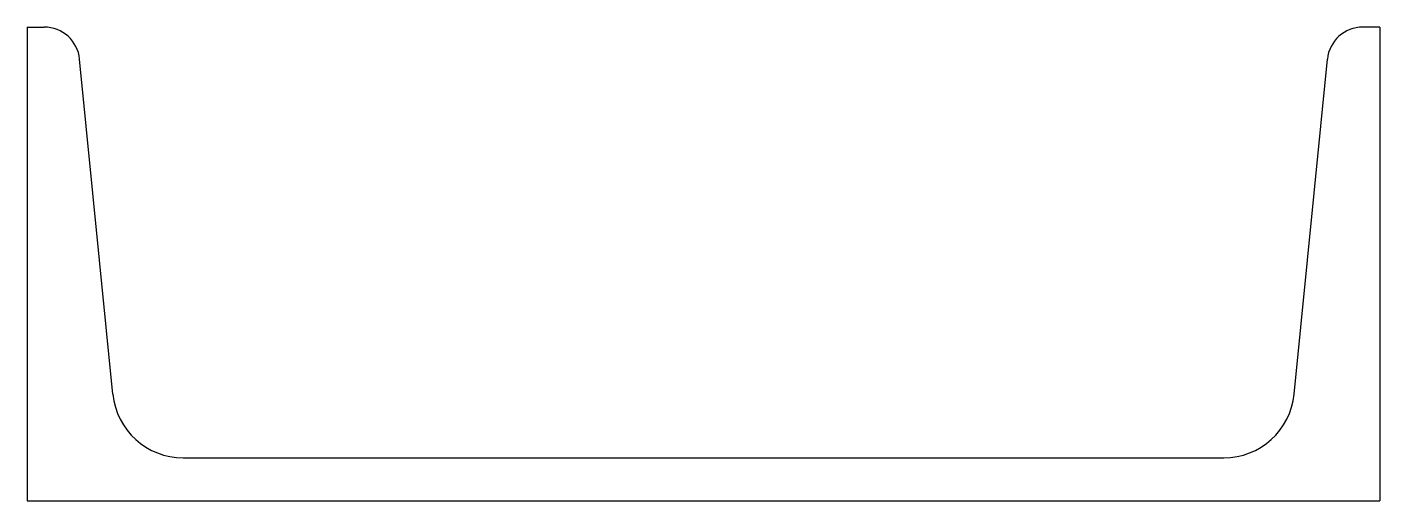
# Model space of a CAD drawing. Header units: metres. Extents: x 0 to 220, y 0 to 77.
import ezdxf

# ---------------------------------------------------------------- set-up
doc = ezdxf.new("R2010")
doc.units = ezdxf.units.M

msp = doc.modelspace()

# ---------------------------------------------------------------- linework, layer by layer
for p, q in [((0, 77), (2.78, 77)), ((0, 77), (0, 0)), ((220, 77), (217.22, 77)), ((220, 77), (220, 0)), ((13.94, 17.37), (8.55, 71.77)), ((206.06, 17.37), (211.45, 71.77)), ((25.39, 7), (194.61, 7)), ((0, 0), (220, 0))]:
    msp.add_line(p, q)
for centre, radius, start, end in [((2.78, 71.2), 5.8, 5.66, 90), ((217.22, 71.2), 5.8, 90, 174.34), ((25.39, 18.5), 11.5, 185.66, 270), ((194.61, 18.5), 11.5, 270, 354.34)]:
    msp.add_arc(centre, radius, start, end)

doc.saveas('drawing.dxf')
